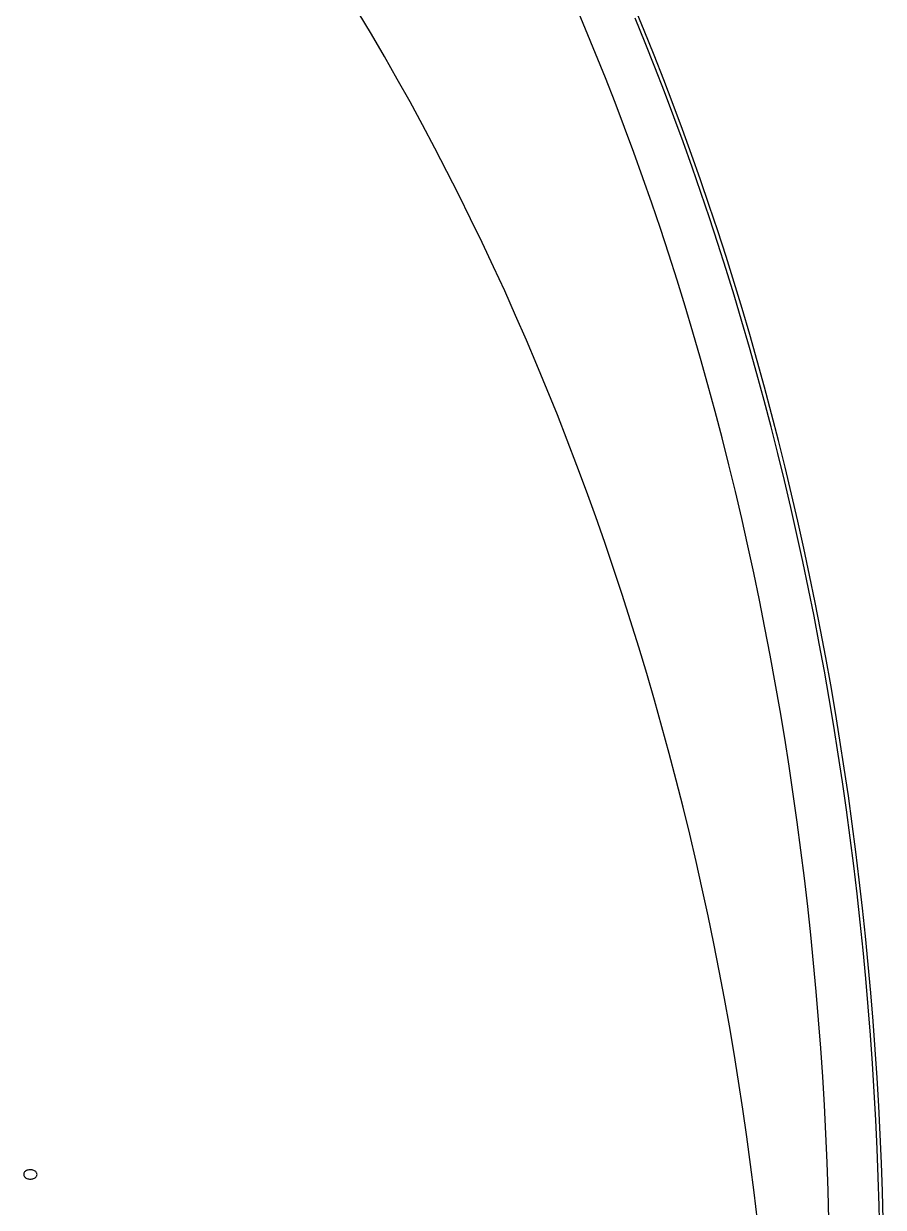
# Model space of a CAD drawing. Extents: x -1 to 217, y -22 to 302.
# Drawn here: x 160.4 to 217, y 146.1 to 224 of the extents above; entities that cross this region are included whole.
import ezdxf

# ---------------------------------------------------------------- set-up
doc = ezdxf.new("R2010")
doc.units = 0

msp = doc.modelspace()

# ---------------------------------------------------------------- linework, layer by layer
at = {"layer": 'ELLIPSES'}
for p, q in [((197.424, 223.697), (196.75, 225.289)), ((183.313, 223.354), (182.441, 224.813)), ((201.283, 223.593), (200.62, 225.193)), ((201.339, 222.797), (200.683, 224.402)), ((184.174, 221.882), (183.313, 223.354)), ((198.084, 222.093), (197.424, 223.697)), ((201.933, 221.981), (201.283, 223.593)), ((201.984, 221.18), (201.339, 222.797)), ((185.022, 220.396), (184.174, 221.882)), ((198.732, 220.478), (198.084, 222.093)), ((202.57, 220.359), (201.933, 221.981)), ((202.616, 219.553), (201.984, 221.18)), ((185.859, 218.896), (185.022, 220.396)), ((199.367, 218.851), (198.732, 220.478)), ((203.194, 218.725), (202.57, 220.359)), ((203.234, 217.914), (202.616, 219.553)), ((186.682, 217.383), (185.859, 218.896)), ((199.988, 217.213), (199.367, 218.851)), ((203.806, 217.081), (203.194, 218.725)), ((203.84, 216.265), (203.234, 217.914)), ((187.494, 215.858), (186.682, 217.383)), ((200.597, 215.563), (199.988, 217.213)), ((204.405, 215.427), (203.806, 217.081)), ((204.434, 214.606), (203.84, 216.265)), ((188.293, 214.32), (187.494, 215.858)), ((201.193, 213.904), (200.597, 215.563)), ((204.991, 213.762), (204.405, 215.427)), ((205.014, 212.937), (204.434, 214.606)), ((189.079, 212.769), (188.293, 214.32)), ((201.775, 212.233), (201.193, 213.904)), ((205.564, 212.087), (204.991, 213.762)), ((205.581, 211.257), (205.014, 212.937)), ((189.852, 211.206), (189.079, 212.769)), ((202.345, 210.553), (201.775, 212.233)), ((206.123, 210.403), (205.564, 212.087)), ((206.134, 209.568), (205.581, 211.257)), ((190.612, 209.631), (189.852, 211.206)), ((202.9, 208.862), (202.345, 210.553)), ((206.67, 208.709), (206.123, 210.403)), ((191.36, 208.044), (190.612, 209.631)), ((206.675, 207.87), (206.134, 209.568)), ((203.443, 207.161), (202.9, 208.862)), ((207.203, 207.006), (206.67, 208.709)), ((192.094, 206.446), (191.36, 208.044)), ((207.202, 206.162), (206.675, 207.87)), ((203.972, 205.451), (203.443, 207.161)), ((207.723, 205.294), (207.203, 207.006)), ((192.814, 204.836), (192.094, 206.446)), ((207.716, 204.446), (207.202, 206.162)), ((204.487, 203.732), (203.972, 205.451)), ((208.229, 203.573), (207.723, 205.294)), ((193.522, 203.216), (192.814, 204.836)), ((208.216, 202.72), (207.716, 204.446)), ((204.988, 202.003), (204.487, 203.732)), ((208.722, 201.843), (208.229, 203.573)), ((194.215, 201.585), (193.522, 203.216)), ((208.703, 200.987), (208.216, 202.72)), ((205.476, 200.266), (204.988, 202.003)), ((194.895, 199.943), (194.215, 201.585)), ((209.202, 200.105), (208.722, 201.843)), ((209.176, 199.245), (208.703, 200.987)), ((195.562, 198.291), (194.895, 199.943)), ((205.95, 198.52), (205.476, 200.266)), ((209.667, 198.359), (209.202, 200.105)), ((209.636, 197.494), (209.176, 199.245)), ((196.214, 196.628), (195.562, 198.291)), ((206.41, 196.766), (205.95, 198.52)), ((210.119, 196.605), (209.667, 198.359)), ((210.082, 195.736), (209.636, 197.494)), ((196.853, 194.956), (196.214, 196.628)), ((206.856, 195.004), (206.41, 196.766)), ((210.558, 194.844), (210.119, 196.605)), ((210.514, 193.971), (210.082, 195.736)), ((197.478, 193.275), (196.853, 194.956)), ((207.288, 193.233), (206.856, 195.004)), ((210.982, 193.075), (210.558, 194.844)), ((210.932, 192.198), (210.514, 193.971)), ((198.088, 191.584), (197.478, 193.275)), ((207.706, 191.456), (207.288, 193.233)), ((211.393, 191.298), (210.982, 193.075)), ((211.336, 190.418), (210.932, 192.198)), ((198.684, 189.884), (198.088, 191.584)), ((208.11, 189.671), (207.706, 191.456)), ((211.79, 189.515), (211.393, 191.298)), ((211.727, 188.631), (211.336, 190.418)), ((199.266, 188.176), (198.684, 189.884)), ((208.5, 187.878), (208.11, 189.671)), ((212.173, 187.725), (211.79, 189.515)), ((212.103, 186.838), (211.727, 188.631)), ((199.834, 186.459), (199.266, 188.176)), ((208.876, 186.079), (208.5, 187.878)), ((212.541, 185.929), (212.173, 187.725)), ((200.387, 184.734), (199.834, 186.459)), ((212.465, 185.038), (212.103, 186.838)), ((209.237, 184.274), (208.876, 186.079)), ((212.896, 184.126), (212.541, 185.929)), ((200.925, 183.001), (200.387, 184.734)), ((212.813, 183.232), (212.465, 185.038)), ((209.584, 182.462), (209.237, 184.274)), ((213.237, 182.318), (212.896, 184.126)), ((213.147, 181.421), (212.813, 183.232)), ((201.449, 181.26), (200.925, 183.001)), ((209.916, 180.644), (209.584, 182.462)), ((213.563, 180.504), (213.237, 182.318)), ((201.958, 179.511), (201.449, 181.26)), ((213.467, 179.603), (213.147, 181.421)), ((210.234, 178.82), (209.916, 180.644)), ((213.876, 178.684), (213.563, 180.504)), ((202.452, 177.756), (201.958, 179.511)), ((213.773, 177.78), (213.467, 179.603)), ((210.537, 176.991), (210.234, 178.82)), ((214.174, 176.859), (213.876, 178.684)), ((202.932, 175.994), (202.452, 177.756)), ((214.064, 175.953), (213.773, 177.78)), ((210.826, 175.156), (210.537, 176.991)), ((214.457, 175.029), (214.174, 176.859)), ((203.396, 174.224), (202.932, 175.994)), ((214.341, 174.12), (214.064, 175.953)), ((211.101, 173.317), (210.826, 175.156)), ((214.727, 173.194), (214.457, 175.029)), ((203.846, 172.449), (203.396, 174.224)), ((214.604, 172.282), (214.341, 174.12)), ((211.361, 171.472), (211.101, 173.317)), ((214.982, 171.355), (214.727, 173.194)), ((204.28, 170.668), (203.846, 172.449)), ((214.852, 170.44), (214.604, 172.282)), ((211.606, 169.624), (211.361, 171.472)), ((215.223, 169.511), (214.982, 171.355)), ((204.699, 168.88), (204.28, 170.668)), ((215.086, 168.594), (214.852, 170.44)), ((211.836, 167.77), (211.606, 169.624)), ((215.449, 167.664), (215.223, 169.511)), ((205.103, 167.087), (204.699, 168.88)), ((215.305, 166.744), (215.086, 168.594)), ((212.052, 165.913), (211.836, 167.77)), ((215.661, 165.812), (215.449, 167.664)), ((205.492, 165.289), (205.103, 167.087)), ((215.51, 164.891), (215.305, 166.744)), ((205.865, 163.486), (205.492, 165.289)), ((212.253, 164.052), (212.052, 165.913)), ((215.858, 163.957), (215.661, 165.812)), ((215.7, 163.034), (215.51, 164.891)), ((212.439, 162.188), (212.253, 164.052)), ((216.041, 162.099), (215.858, 163.957)), ((206.223, 161.678), (205.865, 163.486)), ((215.876, 161.174), (215.7, 163.034)), ((212.61, 160.321), (212.439, 162.188)), ((206.565, 159.866), (206.223, 161.678)), ((216.209, 160.238), (216.041, 162.099)), ((216.037, 159.31), (215.876, 161.174)), ((206.892, 158.05), (206.565, 159.866)), ((212.767, 158.45), (212.61, 160.321)), ((216.363, 158.374), (216.209, 160.238)), ((216.184, 157.445), (216.037, 159.31)), ((212.908, 156.577), (212.767, 158.45)), ((216.502, 156.508), (216.363, 158.374)), ((207.203, 156.229), (206.892, 158.05)), ((216.316, 155.577), (216.184, 157.445)), ((207.499, 154.405), (207.203, 156.229)), ((213.035, 154.702), (212.908, 156.577)), ((216.627, 154.639), (216.502, 156.508)), ((216.433, 153.706), (216.316, 155.577)), ((207.779, 152.578), (207.499, 154.405)), ((213.147, 152.824), (213.035, 154.702)), ((216.736, 152.768), (216.627, 154.639)), ((216.536, 151.834), (216.433, 153.706)), ((213.244, 150.945), (213.147, 152.824)), ((208.043, 150.747), (207.779, 152.578)), ((216.832, 150.896), (216.736, 152.768)), ((216.624, 149.96), (216.536, 151.834)), ((208.292, 148.914), (208.043, 150.747)), ((213.326, 149.064), (213.244, 150.945)), ((216.912, 149.022), (216.832, 150.896)), ((216.698, 148.085), (216.624, 149.96)), ((208.525, 147.079), (208.292, 148.914)), ((213.393, 147.181), (213.326, 149.064)), ((216.978, 147.147), (216.912, 149.022)), ((160.421, 148.317), (160.417, 148.277)), ((160.417, 148.277), (160.42, 148.236)), ((160.42, 148.236), (160.431, 148.196)), ((160.433, 148.357), (160.421, 148.317)), ((160.431, 148.196), (160.449, 148.158)), ((160.452, 148.395), (160.433, 148.357)), ((160.449, 148.158), (160.474, 148.121)), ((160.477, 148.431), (160.452, 148.395)), ((160.474, 148.121), (160.505, 148.087)), ((160.51, 148.464), (160.477, 148.431)), ((160.548, 148.494), (160.51, 148.464)), ((160.592, 148.521), (160.548, 148.494)), ((160.64, 148.543), (160.592, 148.521)), ((160.692, 148.56), (160.64, 148.543)), ((160.746, 148.572), (160.692, 148.56)), ((160.803, 148.58), (160.746, 148.572)), ((160.86, 148.582), (160.803, 148.58)), ((160.918, 148.578), (160.86, 148.582)), ((160.974, 148.57), (160.918, 148.578)), ((161.029, 148.556), (160.974, 148.57)), ((161.08, 148.537), (161.029, 148.556)), ((161.128, 148.514), (161.08, 148.537)), ((161.17, 148.487), (161.128, 148.514)), ((161.208, 148.456), (161.17, 148.487)), ((161.204, 148.078), (161.236, 148.112)), ((161.24, 148.422), (161.208, 148.456)), ((161.236, 148.112), (161.262, 148.148)), ((161.265, 148.385), (161.24, 148.422)), ((161.262, 148.148), (161.281, 148.186)), ((161.283, 148.347), (161.265, 148.385)), ((161.281, 148.186), (161.292, 148.226)), ((161.293, 148.307), (161.283, 148.347)), ((161.292, 148.226), (161.297, 148.266)), ((161.297, 148.266), (161.293, 148.307)), ((160.505, 148.087), (160.543, 148.056)), ((160.543, 148.056), (160.586, 148.028)), ((160.586, 148.028), (160.633, 148.005)), ((160.633, 148.005), (160.685, 147.987)), ((160.685, 147.987), (160.739, 147.973)), ((160.739, 147.973), (160.796, 147.965)), ((160.796, 147.965), (160.853, 147.961)), ((160.853, 147.961), (160.91, 147.963)), ((160.91, 147.963), (160.967, 147.97)), ((160.967, 147.97), (161.022, 147.983)), ((161.022, 147.983), (161.073, 148)), ((161.073, 148), (161.122, 148.022)), ((161.122, 148.022), (161.165, 148.048)), ((161.165, 148.048), (161.204, 148.078)), ((216.756, 146.209), (216.698, 148.085)), ((208.742, 145.241), (208.525, 147.079)), ((213.446, 145.298), (213.393, 147.181)), ((217.03, 145.271), (216.978, 147.147)), ((216.801, 144.332), (216.756, 146.209))]:
    msp.add_line(p, q, dxfattribs=at)

doc.saveas('drawing.dxf')
